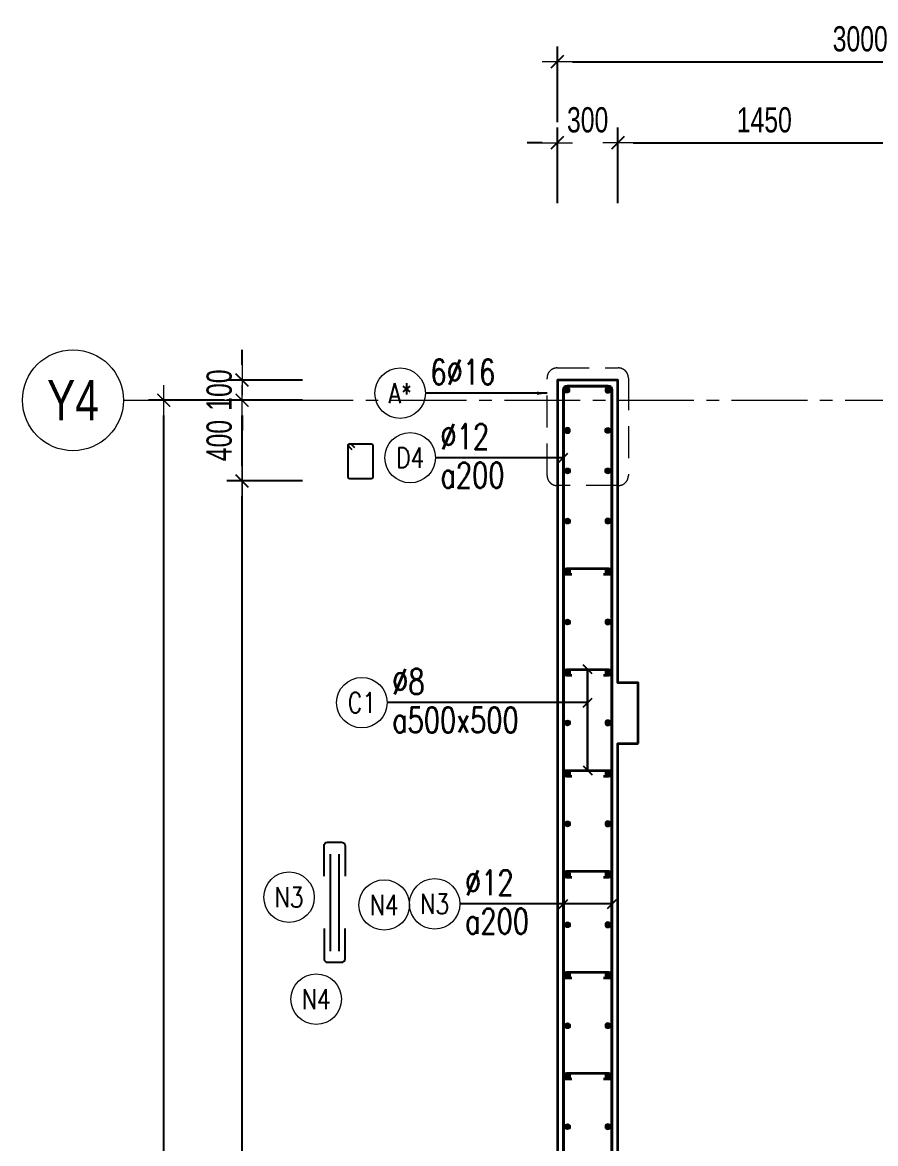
# Model space of a CAD drawing. Header units: millimetres. Extents: x 738475 to 1279438, y -34239 to 156422.
# Drawn here: x 1061413 to 1065638, y 131800 to 137354 of the extents above; entities that cross this region are included whole.
import ezdxf
from ezdxf.enums import TextEntityAlignment as Align

# ---------------------------------------------------------------- set-up
doc = ezdxf.new("R2010")
doc.units = ezdxf.units.MM
doc.header["$MEASUREMENT"] = 0
for name, pattern in [('HIDDEN', [9.525, 6.35, -3.175]), ('HIDDEN2', [4.7625, 3.175, -1.5875]), ('HT_Dim Grid$0$CENTER2', [1.125, 0.75, -0.125, 0.125, -0.125]), ('HT_Grid$0$CENTER2', [1.125, 0.75, -0.125, 0.125, -0.125])]:
    doc.linetypes.add(name, pattern=pattern)
doc.layers.get('0').update_dxf_attribs({"lineweight": 20})
doc.layers.get('Defpoints').update_dxf_attribs({"color": 151, "lineweight": 9})
doc.layers.add('Hidden', color=9, linetype='HIDDEN')
doc.layers.add('Ligature', color=1, linetype='Continuous')
for name, color, linetype, lineweight in [('HT_Dim Grid$0$NDC_S_AXIS', 5, 'HT_Dim Grid$0$CENTER2', 13), ('HT_Dim Grid$0$NDC_S_SYMBOL', 1, 'Continuous', 15), ('HT_Dim Grid$0$NDC_S_TEXT SYMBOL', 7, 'Continuous', 20), ('HT_Grid$0$NDC_S_AXIS', 5, 'HT_Grid$0$CENTER2', 13), ('KC-LEADER', 153, 'Continuous', 18), ('KC-THEP', 6, 'Continuous', 40), ('NDC_S_DIM', 1, 'Continuous', 15), ('NDC_S_HIDDEN', 8, 'HIDDEN2', 13), ('NDC_S_LEADER', 1, 'Continuous', 15), ('NDC_S_REBAR', 4, 'Continuous', 35), ('NDC_S_STIRRUP', 4, 'Continuous', 40), ('NDC_S_VN TEXT', 7, 'Continuous', 20), ('NDC_S_WALL', 6, 'Continuous', 35)]:
    doc.layers.add(name, color=color, linetype=linetype, lineweight=lineweight)
doc.styles.add('HT_Dim Grid$0$NDC_ANNO', font='', dxfattribs={"width": 0.8})
doc.styles.add('NDC_ARIAL', font='arial.ttf', dxfattribs={"width": 0.85})
doc.styles.add('NDC_DIM', font='', dxfattribs={"width": 0.75})
doc.styles.add('NDC_EN TXT', font='romans.shx', dxfattribs={"width": 0.8})
doc.styles.get('HT_Dim Grid$0$NDC_ANNO').set_extended_font_data('Dotum')
doc.styles.get('NDC_DIM').set_extended_font_data('Dotum')
doc.dimstyles.new('NDC_1-50', dxfattribs={"dimscale": 50, "dimtxt": 2.5, "dimasz": 1, "dimexe": 1.5, "dimexo": 0, "dimgap": 0.8, "dimtad": 1, "dimdec": 0, "dimdsep": 46, "dimtxsty": 'NDC_ARIAL', "dimblk": 'DIMMARK', "dimcen": 49999.938995, "dimdle": 1.5, "dimclrd": 1, "dimclre": 1, "dimclrt": 3, "dimadec": 0, "dimazin": 0, "dimtfac": 1, "dimtdec": 0, "dimtix": 1, "dimtmove": 2, "dimatfit": 3, "dimfxl": 1, "dimarcsym": 0})
doc.dimstyles.new('NDC_dim_30', dxfattribs={"dimscale": 30, "dimtxt": 2.5, "dimasz": 1.5, "dimexe": 1.5, "dimexo": 2.5, "dimgap": 1, "dimtad": 1, "dimdec": 0, "dimzin": 0, "dimdsep": 46, "dimtxsty": 'NDC_DIM', "dimblk": 'DIMMARK', "dimcen": 0.09, "dimdle": 1.2, "dimclrd": 1, "dimclre": 1, "dimclrt": 3, "dimadec": 0, "dimazin": 0, "dimtfac": 1, "dimtdec": 0, "dimtix": 1, "dimtofl": 0, "dimtmove": 0, "dimatfit": 3, "dimfxl": 6, "dimfxlon": 1, "dimtolj": 1, "dimtzin": 0, "dimarcsym": 0})
doc.dimstyles.new('NDC_dim_50', dxfattribs={"dimscale": 50, "dimtxt": 2.5, "dimasz": 1.5, "dimexe": 1.5, "dimexo": 2.5, "dimgap": 1, "dimtad": 1, "dimdec": 0, "dimzin": 0, "dimdsep": 46, "dimtxsty": 'NDC_DIM', "dimblk": 'DIMMARK', "dimcen": 0.09, "dimdle": 1.2, "dimclrd": 1, "dimclre": 1, "dimclrt": 3, "dimadec": 0, "dimazin": 0, "dimtfac": 1, "dimtdec": 0, "dimtix": 1, "dimtofl": 0, "dimtmove": 0, "dimatfit": 3, "dimfxl": 6, "dimfxlon": 1, "dimtolj": 1, "dimtzin": 0, "dimarcsym": 0})

# ---------------------------------------------------------------- blocks, each defined once
blk = doc.blocks.new('THEP')
at = {"layer": 'KC-LEADER', "color": 6}
blk.add_circle((0, 0), 14, dxfattribs=at)
at = {"layer": 'KC-THEP'}
for p, q in [((-14, 0), (14, 0)), ((9.9, 9.9), (-9.9, -9.9)), ((-9.9, 9.9), (9.9, -9.9)), ((0, 14), (0, -14))]:
    blk.add_line(p, q, dxfattribs=at)
blk = doc.blocks.new('A$C7BC65A55')
at = {"layer": 'Ligature'}
for p, q in [((-15.2, 372, 0), (-15.2, 38.5, 0)), ((15.2, 372, 0), (15.2, 38.5, 0))]:
    blk.add_line(p, q, dxfattribs=at)
for points in [[(-36.2, 296.5), (-36.2, 400.9, -0.414214), (-24, 413.1), (24, 413.1, -0.414214), (36.2, 400.9), (36.2, 296.5)], [(-36.2, 116.5), (-36.2, 12.2, 0.414214), (-24, 0), (24, 0, 0.414214), (36.2, 12.2), (36.2, 116.5)]]:
    blk.add_lwpolyline(points, format="xyb", dxfattribs=at)
blk = doc.blocks.new('DIMMARK')
at = {"layer": 'NDC_S_DIM', "color": 1}
blk.add_line((-1.5, 0), (1, 0), dxfattribs=at)
at = {"layer": 'NDC_S_DIM', "color": 2, "const_width": 0.1}
blk.add_lwpolyline([(-0.424, -0.424), (0.424, 0.424)], dxfattribs=at)
blk = doc.blocks.new('*U11')
blk.add_circle((-2.5, 0), 2.5)
at = {"layer": 'NDC_S_VN TEXT', "color": 3, "style": 'NDC_EN TXT', "width": 0.75}
for tag, p in [('DK1', (0.5, 0.85)), ('KC1', (0.5, -2.97))]:
    blk.add_attdef(tag, p, '', height=2.5, dxfattribs=at)
at = {"layer": 'NDC_S_VN TEXT', "color": 7, "style": 'NDC_EN TXT', "width": 0.8}
blk.add_attdef('SH2', text='', height=2, dxfattribs=at).set_placement((-2.5, 0), align=Align.MIDDLE)
blk = doc.blocks.new('*U12')
blk.add_circle((-2.5, 0), 2.5)
at = {"layer": 'NDC_S_VN TEXT', "color": 3, "style": 'NDC_EN TXT', "width": 0.75}
for tag, p in [('DK1', (0.5, 0.85)), ('KC1', (0.5, -2.97))]:
    blk.add_attdef(tag, p, '', height=2.5, dxfattribs=at)
at = {"layer": 'NDC_S_VN TEXT', "color": 7, "style": 'NDC_EN TXT', "width": 0.8}
blk.add_attdef('SH2', text='', height=2, dxfattribs=at).set_placement((-2.5, 0), align=Align.MIDDLE)
blk = doc.blocks.new('*U13')
blk.add_circle((-2.5, 0), 2.5)
at = {"layer": 'NDC_S_VN TEXT', "color": 3, "style": 'NDC_EN TXT', "width": 0.75}
blk.add_attdef('DK1', (0.5, 0.85), '', height=2.5, dxfattribs=at)
at = {"layer": 'NDC_S_VN TEXT', "color": 7, "style": 'NDC_EN TXT', "width": 0.8}
blk.add_attdef('SH2', text='', height=2, dxfattribs=at).set_placement((-2.5, 0), align=Align.MIDDLE)
blk = doc.blocks.new('*D1112')
at = {"layer": 'Defpoints', "color": 0, "ltscale": 200, "transparency": 16777216}
for p in [(1064362.2, 136758.5), (1064062.2, 135582.8), (1064362.2, 135082.8)]:
    blk.add_point(p, dxfattribs=at)
at = {"layer": 'NDC_S_DIM', "color": 1, "lineweight": -2, "ltscale": 200, "transparency": 16777216}
for p, q in [((1064062.2, 136458.5), (1064062.2, 136833.5)), ((1064362.2, 136458.5), (1064362.2, 136833.5)), ((1063987.2, 136758.5), (1063912.2, 136758.5)), ((1064437.2, 136758.5), (1064512.2, 136758.5))]:
    blk.add_line(p, q, dxfattribs=at)
at = {"layer": 'NDC_S_DIM', "color": 1, "lineweight": -2, "ltscale": 200, "transparency": 16777216, "xscale": 75, "yscale": 75, "zscale": 75}
blk.add_blockref('DIMMARK', (1064062.2, 136758.5), dxfattribs=at)
at = {"layer": 'NDC_S_DIM', "color": 1, "lineweight": -2, "ltscale": 200, "transparency": 16777216, "xscale": 75, "yscale": 75, "zscale": 75, "rotation": 180}
blk.add_blockref('DIMMARK', (1064362.2, 136758.5), dxfattribs=at)
at = {"layer": 'NDC_S_DIM', "color": 3, "ltscale": 200, "transparency": 16777216, "insert": (1064212.2, 136871), "char_height": 125, "attachment_point": 5, "style": 'NDC_DIM'}
blk.add_mtext('\\A1;300', dxfattribs=at)
blk = doc.blocks.new('*D1113')
at = {"layer": 'Defpoints', "color": 0, "ltscale": 200, "transparency": 16777216}
for p in [(1065812.2, 136758.5), (1064362.2, 135582.8), (1065812.2, 135582.8)]:
    blk.add_point(p, dxfattribs=at)
at = {"layer": 'NDC_S_DIM', "color": 1, "lineweight": -2, "ltscale": 200, "transparency": 16777216}
for p, q in [((1064362.2, 136458.5), (1064362.2, 136833.5)), ((1065812.2, 136458.5), (1065812.2, 136833.5)), ((1064437.2, 136758.5), (1065737.2, 136758.5))]:
    blk.add_line(p, q, dxfattribs=at)
at = {"layer": 'NDC_S_DIM', "color": 1, "lineweight": -2, "ltscale": 200, "transparency": 16777216, "xscale": 75, "yscale": 75, "zscale": 75, "rotation": 180}
blk.add_blockref('DIMMARK', (1064362.2, 136758.5), dxfattribs=at)
at = {"layer": 'NDC_S_DIM', "color": 1, "lineweight": -2, "ltscale": 200, "transparency": 16777216, "xscale": 75, "yscale": 75, "zscale": 75}
blk.add_blockref('DIMMARK', (1065812.2, 136758.5), dxfattribs=at)
at = {"layer": 'NDC_S_DIM', "color": 3, "ltscale": 200, "transparency": 16777216, "insert": (1065087.2, 136871), "char_height": 125, "attachment_point": 5, "style": 'NDC_DIM'}
blk.add_mtext('\\A1;1450', dxfattribs=at)
blk = doc.blocks.new('*D1123')
at = {"layer": 'Defpoints', "color": 0, "ltscale": 200, "transparency": 16777216}
for p in [(1067062.2, 137159.6), (1064062.2, 136458.5), (1067062.2, 136458.5)]:
    blk.add_point(p, dxfattribs=at)
at = {"layer": 'NDC_S_DIM', "color": 1, "lineweight": -2, "ltscale": 200, "transparency": 16777216}
for p, q in [((1064062.2, 136859.6), (1064062.2, 137234.6)), ((1067062.2, 136859.6), (1067062.2, 137234.6)), ((1064137.2, 137159.6), (1066987.2, 137159.6))]:
    blk.add_line(p, q, dxfattribs=at)
at = {"layer": 'NDC_S_DIM', "color": 1, "lineweight": -2, "ltscale": 200, "transparency": 16777216, "xscale": 75, "yscale": 75, "zscale": 75, "rotation": 180}
blk.add_blockref('DIMMARK', (1064062.2, 137159.6), dxfattribs=at)
at = {"layer": 'NDC_S_DIM', "color": 1, "lineweight": -2, "ltscale": 200, "transparency": 16777216, "xscale": 75, "yscale": 75, "zscale": 75}
blk.add_blockref('DIMMARK', (1067062.2, 137159.6), dxfattribs=at)
at = {"layer": 'NDC_S_DIM', "color": 3, "ltscale": 200, "transparency": 16777216, "insert": (1065562.2, 137272.2), "char_height": 125, "attachment_point": 5, "style": 'NDC_DIM'}
blk.add_mtext('\\A1;3000', dxfattribs=at)
blk = doc.blocks.new('*D1125')
at = {"layer": 'Defpoints', "color": 0, "ltscale": 200, "transparency": 16777216}
for p in [(1062500.4, 135082.8), (1064062.2, 135082.8), (1064062.2, 126882.8)]:
    blk.add_point(p, dxfattribs=at)
at = {"layer": 'NDC_S_DIM', "color": 1, "lineweight": -2, "ltscale": 200, "transparency": 16777216}
for p, q in [((1062800.4, 135082.8), (1062425.4, 135082.8)), ((1062500.4, 126957.8), (1062500.4, 135007.8)), ((1062800.4, 126882.8), (1062425.4, 126882.8))]:
    blk.add_line(p, q, dxfattribs=at)
at = {"layer": 'NDC_S_DIM', "color": 1, "lineweight": -2, "ltscale": 200, "transparency": 16777216, "xscale": 75, "yscale": 75, "zscale": 75}
for p, rotation in [((1062500.4, 135082.8), 90), ((1062500.4, 126882.8), 270)]:
    blk.add_blockref('DIMMARK', p, dxfattribs=dict(at, rotation=rotation))
at = {"layer": 'NDC_S_DIM', "color": 3, "ltscale": 200, "transparency": 16777216, "insert": (1062387.8, 130982.8), "char_height": 125, "attachment_point": 5, "rotation": 90, "style": 'NDC_DIM'}
blk.add_mtext('\\A1;8200', dxfattribs=at)
blk = doc.blocks.new('*D1126')
at = {"layer": 'Defpoints', "color": 0, "ltscale": 200, "transparency": 16777216}
for p in [(1062500.4, 135482.8), (1064062.2, 135482.8), (1064062.2, 135082.8)]:
    blk.add_point(p, dxfattribs=at)
at = {"layer": 'NDC_S_DIM', "color": 1, "lineweight": -2, "ltscale": 200, "transparency": 16777216}
for p, q in [((1062800.4, 135482.8), (1062425.4, 135482.8)), ((1062500.4, 135157.8), (1062500.4, 135407.8)), ((1062800.4, 135082.8), (1062425.4, 135082.8))]:
    blk.add_line(p, q, dxfattribs=at)
at = {"layer": 'NDC_S_DIM', "color": 1, "lineweight": -2, "ltscale": 200, "transparency": 16777216, "xscale": 75, "yscale": 75, "zscale": 75}
for p, rotation in [((1062500.4, 135482.8), 90), ((1062500.4, 135082.8), 270)]:
    blk.add_blockref('DIMMARK', p, dxfattribs=dict(at, rotation=rotation))
at = {"layer": 'NDC_S_DIM', "color": 3, "ltscale": 200, "transparency": 16777216, "insert": (1062387.8, 135282.8), "char_height": 125, "attachment_point": 5, "rotation": 90, "style": 'NDC_DIM'}
blk.add_mtext('\\A1;400', dxfattribs=at)
blk = doc.blocks.new('*D1127')
at = {"layer": 'Defpoints', "color": 0, "ltscale": 200, "transparency": 16777216}
for p in [(1062112.9, 135482.8), (1064062.2, 135482.8), (1064062.2, 126482.8)]:
    blk.add_point(p, dxfattribs=at)
at = {"layer": 'NDC_S_DIM', "color": 1, "lineweight": -2, "ltscale": 200, "transparency": 16777216}
for p, q in [((1062412.9, 135482.8), (1062037.9, 135482.8)), ((1062112.9, 126557.8), (1062112.9, 135407.8)), ((1062412.9, 126482.8), (1062037.9, 126482.8))]:
    blk.add_line(p, q, dxfattribs=at)
at = {"layer": 'NDC_S_DIM', "color": 1, "lineweight": -2, "ltscale": 200, "transparency": 16777216, "xscale": 75, "yscale": 75, "zscale": 75}
for p, rotation in [((1062112.9, 135482.8), 90), ((1062112.9, 126482.8), 270)]:
    blk.add_blockref('DIMMARK', p, dxfattribs=dict(at, rotation=rotation))
at = {"layer": 'NDC_S_DIM', "color": 3, "ltscale": 200, "transparency": 16777216, "insert": (1062000.3, 130982.8), "char_height": 125, "attachment_point": 5, "rotation": 90, "style": 'NDC_DIM'}
blk.add_mtext('\\A1;9000', dxfattribs=at)
blk = doc.blocks.new('*U20')
at = {"layer": 'HT_Dim Grid$0$NDC_S_SYMBOL'}
blk.add_line((5, 0), (9, 0), dxfattribs=at)
blk.add_circle((0, 0), 5, dxfattribs=at)
at = {"layer": 'HT_Dim Grid$0$NDC_S_TEXT SYMBOL', "color": 7, "style": 'HT_Dim Grid$0$NDC_ANNO', "width": 0.8}
blk.add_attdef('GRID', text='', height=4, rotation=270, dxfattribs=at).set_placement((0, 0), align=Align.MIDDLE)
blk = doc.blocks.new('*D1085')
at = {"layer": 'Defpoints', "color": 0, "ltscale": 200, "transparency": 16777216}
for p in [(1062500.4, 135582.8), (1064062.2, 135582.8), (1064062.2, 135482.8)]:
    blk.add_point(p, dxfattribs=at)
at = {"layer": 'NDC_S_DIM', "color": 1, "lineweight": -2, "ltscale": 200, "transparency": 16777216}
for p, q in [((1062500.4, 135657.8), (1062500.4, 135732.8)), ((1062800.4, 135582.8), (1062425.4, 135582.8)), ((1062800.4, 135482.8), (1062425.4, 135482.8)), ((1062500.4, 135407.8), (1062500.4, 135332.8))]:
    blk.add_line(p, q, dxfattribs=at)
at = {"layer": 'NDC_S_DIM', "color": 1, "lineweight": -2, "ltscale": 200, "transparency": 16777216, "xscale": 75, "yscale": 75, "zscale": 75}
for p, rotation in [((1062500.4, 135582.8), 270), ((1062500.4, 135482.8), 90)]:
    blk.add_blockref('DIMMARK', p, dxfattribs=dict(at, rotation=rotation))
at = {"layer": 'NDC_S_DIM', "color": 3, "ltscale": 200, "transparency": 16777216, "insert": (1062387.8, 135532.8), "char_height": 125, "attachment_point": 5, "rotation": 90, "style": 'NDC_DIM'}
blk.add_mtext('\\A1;100', dxfattribs=at)

msp = doc.modelspace()

# ---------------------------------------------------------------- linework, layer by layer
for centre in [(1062733.506, 133020.661), (1063204.475, 132982.501), (1062867.954, 132515.658)]:
    msp.add_circle(centre, 125)
at = {"layer": 'HT_Grid$0$NDC_S_AXIS', "ltscale": 500}
msp.add_line((1062112.856, 135482.751), (1080925.875, 135482.751), dxfattribs=at)
at = {"layer": 'Ligature'}
msp.add_lwpolyline([(1063045.254, 135236.829), (1063029.288, 135252.795, -0.66817864), (1063035.061, 135266.733), (1063139.69, 135266.733, -0.41421356), (1063147.855, 135258.568), (1063147.855, 135101.461, -0.41421356), (1063139.69, 135093.296), (1063035.061, 135093.296, -0.41421356), (1063026.896, 135101.461), (1063026.896, 135258.568, -0.66817864), (1063040.834, 135264.342), (1063056.8, 135248.376)], format="xyb", dxfattribs=at)
at = {"layer": 'NDC_S_HIDDEN', "ltscale": 50}
msp.add_lwpolyline([(1064061.212, 135642.66), (1064363.935, 135642.66, -0.41421356), (1064413.935, 135592.66), (1064413.935, 135109.927, -0.41421356), (1064363.935, 135059.927), (1064061.212, 135059.927, -0.41421356), (1064011.212, 135109.927), (1064011.212, 135592.66, -0.41421356)], format="xyb", close=True, dxfattribs=at)
at = {"layer": 'NDC_S_REBAR'}
for points in [[(1064133.798, 134618.997), (1064108.798, 134618.997, -1), (1064108.798, 134648.997), (1064315.822, 134648.997, -1), (1064315.822, 134618.997), (1064290.822, 134618.997)], [(1064133.77, 134118.997), (1064108.77, 134118.997, -1), (1064108.77, 134148.997), (1064315.794, 134148.997, -1), (1064315.794, 134118.997), (1064290.794, 134118.997)], [(1064133.77, 133618.997), (1064108.77, 133618.997, -1), (1064108.77, 133648.997), (1064315.794, 133648.997, -1), (1064315.794, 133618.997), (1064290.794, 133618.997)], [(1064133.798, 133118.997), (1064108.798, 133118.997, -1), (1064108.798, 133148.997), (1064315.822, 133148.997, -1), (1064315.822, 133118.997), (1064290.822, 133118.997)], [(1064133.798, 132618.997), (1064108.798, 132618.997, -1), (1064108.798, 132648.997), (1064315.822, 132648.997, -1), (1064315.822, 132618.997), (1064290.822, 132618.997)], [(1064133.798, 132118.997), (1064108.798, 132118.997, -1), (1064108.798, 132148.997), (1064315.822, 132148.997, -1), (1064315.822, 132118.997), (1064290.822, 132118.997)]]:
    msp.add_lwpolyline(points, format="xyb", dxfattribs=at)
at = {"layer": 'NDC_S_STIRRUP'}
msp.add_lwpolyline([(1064292.232, 126472.751), (1064332.232, 126432.751, -0.41421356), (1064312.232, 126412.751), (1064112.232, 126412.751, -0.41421356), (1064092.232, 126432.751), (1064092.232, 135532.751, -0.41421356), (1064112.232, 135552.751), (1064312.232, 135552.751, -0.41421356), (1064332.232, 135532.751), (1064332.232, 126432.751, -0.41421356), (1064312.232, 126412.751), (1064272.232, 126452.751)], format="xyb", dxfattribs=at)
at = {"layer": 'NDC_S_WALL'}
msp.add_lwpolyline([(1064462.232, 133782.751), (1064462.232, 134082.751), (1064362.232, 134082.751), (1064362.232, 135582.751), (1064062.232, 135582.751), (1064062.232, 126382.751), (1064462.232, 126382.751), (1064462.232, 126882.751), (1064362.232, 126882.751), (1064362.232, 133782.751), (1064462.232, 133782.751)], dxfattribs=at)

# ---------------------------------------------------------------- block references
at = {"layer": 'Hidden', "xscale": 1.44, "yscale": 1.44, "zscale": 1.44}
msp.add_blockref('A$C7BC65A55', (1062958.586, 132698.38, 0.03), dxfattribs=at)
at = {"layer": 'HT_Dim Grid$0$NDC_S_AXIS'}
ref = msp.add_blockref('*U20', (1061662.856, 135482.751), dxfattribs=dict(at, xscale=50, yscale=50, zscale=150))
ref.add_attrib('GRID', 'Y4', dxfattribs={"layer": 'HT_Dim Grid$0$NDC_S_TEXT SYMBOL', "color": 7, "height": 200, "style": 'HT_Dim Grid$0$NDC_ANNO', "width": 0.8}).set_placement((1061662.856, 135482.751), align=Align.MIDDLE)
at = {"layer": 'KC-THEP', "rotation": 189.6685644363809}
for p in [(1064108.72, 135532.751), (1064312.232, 135332.751), (1064112.232, 135132.751), (1064312.232, 135132.751), (1064112.26, 134883.997), (1064112.26, 134633.997), (1064112.26, 134383.997), (1064112.26, 134133.997), (1064112.26, 133883.997), (1064112.26, 133633.997), (1064112.26, 133383.997), (1064112.26, 133133.997), (1064112.26, 132883.997), (1064112.26, 132633.997), (1064112.26, 132383.997), (1064112.26, 132133.997), (1064112.26, 131883.997)]:
    msp.add_blockref('THEP', p, dxfattribs=at)
at = {"layer": 'KC-THEP', "xscale": -1}
for p, rotation in [((1064312.232, 135532.751), 350.3314355636191), ((1064112.232, 135332.751), 170.331435563619), ((1064312.232, 134884.297), 350.3314355636191), ((1064312.232, 134634.297), 350.3314355636191), ((1064312.232, 134384.297), 350.3314355636191), ((1064312.232, 134134.297), 350.3314355636191), ((1064312.232, 133884.297), 350.3314355636191), ((1064312.232, 133634.297), 350.3314355636191), ((1064312.232, 133384.297), 350.3314355636191), ((1064312.232, 133134.297), 350.3314355636191), ((1064312.232, 132884.297), 350.3314355636191), ((1064312.232, 132634.297), 350.3314355636191), ((1064312.232, 132384.297), 350.3314355636191), ((1064312.232, 132134.297), 350.3314355636191), ((1064312.232, 131884.297), 350.3314355636191)]:
    msp.add_blockref('THEP', p, dxfattribs=dict(at, rotation=rotation))
at = {"layer": 'NDC_S_VN TEXT', "xscale": 50, "yscale": 50, "zscale": 50}
for name, p, values in [('*U13', (1063408.454, 135517.404), {'SH2': 'A*', 'DK1': '6%%C16'}), ('*U11', (1063458.178, 135197.83), {'SH2': 'D4', 'DK1': '%%C12', 'KC1': 'a200'}), ('*U12', (1063218.969, 133984.635), {'SH2': 'C1', 'DK1': '%%c8', 'KC1': 'a500x500'}), ('*U11', (1063579.418, 132987.669), {'SH2': 'N3', 'DK1': '%%C12', 'KC1': 'a200'})]:
    msp.add_blockref(name, p, dxfattribs=at).add_auto_attribs(values)

# ---------------------------------------------------------------- texts
at = {"layer": 'NDC_S_VN TEXT', "color": 7, "style": 'NDC_EN TXT', "width": 0.8}
for tag, p in [('N3', (1062733.506, 133020.661)), ('N4', (1063204.475, 132982.501)), ('N4', (1062867.954, 132515.658))]:
    msp.add_attdef(tag, text='3', height=100, dxfattribs=at).set_placement(p, align=Align.MIDDLE)

# ---------------------------------------------------------------- dimensions: what is measured, and where the dimension line sits
at = {"layer": 'NDC_S_DIM', "ltscale": 200}
for base, p1, p2, picture, middle in [((1067062.232, 137159.595), (1064062.232, 136458.465), (1067062.232, 136458.465), '*D1123', (1065562.232, 137272.18)), ((1064362.232, 136758.465), (1064062.232, 135582.751), (1064362.232, 135082.751), '*D1112', (1064212.232, 136871.05))]:
    dim = msp.add_linear_dim(base=base, p1=p1, p2=p2, dimstyle='NDC_dim_50', dxfattribs=at)
    dim.commit()
    dim.dimension.update_dxf_attribs({"geometry": picture, "text_midpoint": middle})
dim = msp.add_linear_dim(base=(1065812.232, 136758.465), p1=(1064362.232, 135582.751), p2=(1065812.232, 135582.751), dimstyle='NDC_dim_50', override={"dimtmove": 1}, dxfattribs=at)
dim.commit()
dim.dimension.update_dxf_attribs({"geometry": '*D1113', "text_midpoint": (1065087.232, 136871.05)})
for base, p1, p2, picture, middle in [((1062500.427, 135582.751), (1064062.232, 135482.751), (1064062.232, 135582.751), '*D1085', (1062387.842, 135532.751)), ((1062500.427, 135482.751), (1064062.232, 135082.751), (1064062.232, 135482.751), '*D1126', (1062387.842, 135282.751)), ((1062500.427, 135082.751), (1064062.232, 126882.751), (1064062.232, 135082.751), '*D1125', (1062387.842, 130982.751))]:
    dim = msp.add_linear_dim(base=base, p1=p1, p2=p2, angle=90, dimstyle='NDC_dim_50', override={"dimtmove": 1}, dxfattribs=at)
    dim.commit()
    dim.dimension.update_dxf_attribs({"geometry": picture, "text_midpoint": middle})
dim = msp.add_linear_dim(base=(1062112.856, 135482.751), p1=(1064062.232, 126482.751), p2=(1064062.232, 135482.751), angle=90, dimstyle='NDC_dim_50', dxfattribs=at)
dim.commit()
dim.dimension.update_dxf_attribs({"geometry": '*D1127', "text_midpoint": (1062000.272, 130982.751)})

# ---------------------------------------------------------------- leaders
at = {"layer": 'NDC_S_LEADER'}
for points, dimstyle, override in [([(1064011.212, 135517.404), (1063408.454, 135517.404)], 'NDC_1-50', {"dimgap": 0.8, "dimtad": 0}), ([(1064092.232, 135197.83), (1063458.178, 135197.83)], 'NDC_dim_30', {"dimtad": 0, "dimldrblk": 'Oblique'}), ([(1064212.282, 134148.997), (1064212.282, 133648.997)], 'NDC_dim_30', {"dimtad": 0, "dimldrblk": 'Oblique'}), ([(1064212.282, 133648.997), (1064212.282, 134148.997)], 'NDC_dim_30', {"dimtad": 0, "dimldrblk": 'Oblique'}), ([(1064212.282, 133984.634), (1063218.969, 133984.634)], 'NDC_dim_30', {"dimtad": 0, "dimldrblk": 'Oblique'}), ([(1064332.232, 132987.488), (1063579.418, 132987.488)], 'NDC_dim_30', {"dimtad": 0, "dimldrblk": 'Oblique'}), ([(1064092.232, 132987.488), (1063579.418, 132987.488)], 'NDC_dim_30', {"dimtad": 0, "dimldrblk": 'Oblique'})]:
    msp.add_leader(points, dimstyle=dimstyle, override=override, dxfattribs=at)

doc.saveas('drawing.dxf')
